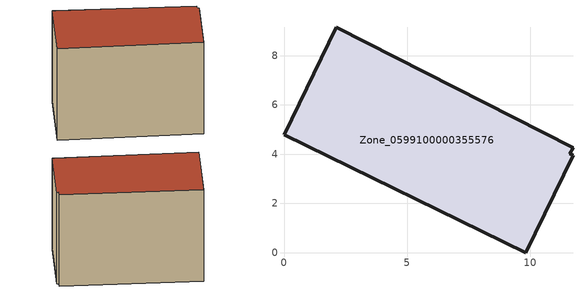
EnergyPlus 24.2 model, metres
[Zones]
Zone_0599100000355576
 floor ground (C_G): 0,4.8 2.13,9.15 11.74,4.27 11.61,4.02 11.74,3.96 9.83,0 z4.05
 wall outside (C_F): 2.13,9.15 0,4.8 9.83,0 11.74,3.96 11.61,4.02 11.74,4.27 2.13,9.15 z4.05:12.42
 roof outside (C_R): 0,4.8 9.83,0 11.74,3.96 11.61,4.02 11.74,4.27 2.13,9.15 z12.42
[BUILDING]
Pand.0599100000355576: North Axis=0; Terrain=City; Loads Convergence Tolerance Value=0.04; Temperature Convergence Tolerance Value=0.4; Solar Distribution=FullExterior; Maximum Number of Warmup Days=25; Minimum Number of Warmup Days=1
[Site:Location]
Rotterdam.The.Hague.AP_ZH_NLD Design_Conditions: Latitude=51.96; Longitude=4.45; Time Zone=1; Elevation=-4.5
[SITE:GROUNDTEMPERATURE:BUILDINGSURFACE]
18, 18, 18, 18, 18, 18, 18, 18, 18, 18, 18, 18
[MATERIAL] Thermal Absorptance=0.9; Solar Absorptance=0.7; Visible Absorptance=0.7
Name | Roughness | Thickness | Conductivity | Density | Specific Heat
G.TI.1992-2005 | MediumSmooth | 0.15 | 0.06 | 540 | 1210
F.TI.1992-2005 | Rough | 0.3 | 0.12 | 1920 | 840
R.TI.1992-2005 | MediumRough | 0.2 | 0.08 | 1500 | 1000
[CONSTRUCTION]
C_G: G.TI.1992-2005
C_F: F.TI.1992-2005
C_R: R.TI.1992-2005
[ZONE]
Zone_0599100000355576: Type=1; Multiplier=1; Ceiling Height=Autocalculate; Volume=Autocalculate; Floor Area=autocalculate; Part of Total Floor Area=Yes
[ZONEINFILTRATION:DESIGNFLOWRATE]
Infil_Zone_0599100000355576: Zone or ZoneList or Space or SpaceList=Zone_0599100000355576; Schedule=AlwaysOn; Design Flow Rate Calculation Method=Flow/Area; Flow Rate per Floor Area=0.0015; Constant Term Coefficient=1; Temperature Term Coefficient=0; Velocity Term Coefficient=0; Velocity Squared Term Coefficient=0
[HVACTEMPLATE:ZONE:IDEALLOADSAIRSYSTEM]
Zone_0599100000355576: Maximum Heating Supply Air Temperature=50; Minimum Cooling Supply Air Temperature=13; Maximum Heating Supply Air Humidity Ratio=0.0156; Minimum Cooling Supply Air Humidity Ratio=0.0077; Heating Limit=NoLimit; Cooling Limit=NoLimit; Dehumidification Control Type=ConstantSensibleHeatRatio; Cooling Sensible Heat Ratio=0.7; Dehumidification Setpoint=60; Humidification Control Type=None; Humidification Setpoint=30; Outdoor Air Method=None; Outdoor Air Flow Rate per Person=0.00944; Outdoor Air Flow Rate per Zone Floor Area=0; Outdoor Air Flow Rate per Zone=0; Demand Controlled Ventilation Type=None; Outdoor Air Economizer Type=NoEconomizer; Heat Recovery Type=None; Sensible Heat Recovery Effectiveness=0.7; Latent Heat Recovery Effectiveness=0.65
[ZONECONTROL:THERMOSTAT]
ThermostatControl_Zone_0599100000355576: Zone or ZoneList=Zone_0599100000355576; Control Type Schedule=DualSetpointControlType; Control 1=Thermostat_Zone_0599100000355576; Temperature Difference Between Cutout And Setpoint=0
[THERMOSTATSETPOINT:DUALSETPOINT]
Thermostat_Zone_0599100000355576: Heating Setpoint Temperature Schedule=HeatingSetpoint_Zone_0599100000355576; Cooling Setpoint Temperature Schedule=CoolingSetpoint_Zone_0599100000355576
[SCHEDULE:COMPACT]
HeatingSetpoint_Zone_0599100000355576: Through: 12/31, For: AllDays, Until: 24:00, 21
CoolingSetpoint_Zone_0599100000355576: Through: 12/31, For: AllDays, Until: 24:00, 24
DualSetpointControlType: Through: 12/31, For: AllDays, Until: 24:00, 4
AlwaysOn: Through: 12/31, For: AllDays, Until: 24:00, 1
